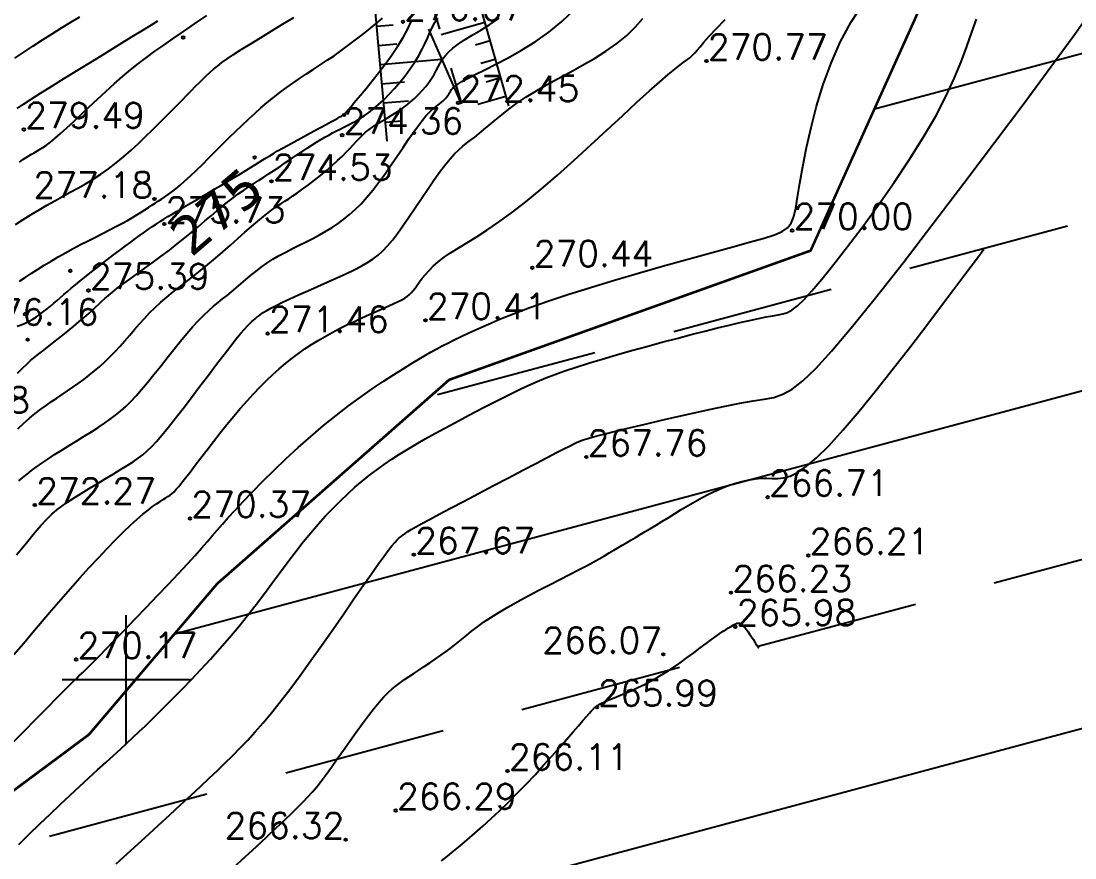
# Model space of a CAD drawing. Extents: x 524954 to 526204, y 9523489 to 9524010.
# Drawn here: x 525995.9 to 526036.96, y 9523693.05 to 9523725.65 of the extents above; entities that cross this region are included whole.
import ezdxf
from ezdxf.enums import TextEntityAlignment as Align

# ---------------------------------------------------------------- set-up
doc = ezdxf.new("R2010")
doc.units = 0
doc.header["$PDMODE"] = 33
doc.header["$PDSIZE"] = 0.1
doc.linetypes.add('ACAD_ISO12W100', pattern=[21, 12, -3, 0, -3, 0, -3])
doc.linetypes.add('CACHE2', pattern=[4.7625, 3.175, -1.5875])
for name, color, linetype in [('Bas_Talus', 40, 'CACHE2'), ('Bord Fleuve', 4, 'ACAD_ISO12W100'), ('Carroyage', 7, 'Continuous'), ('CN_01_00', 3, 'Continuous'), ('CN_02_00', 4, 'Continuous'), ('CN_05_00', 6, 'Continuous'), ('CN_10_00', 1, 'Continuous'), ('Cotation Courbes de niveau', 7, 'Continuous'), ('Haut_Talus', 30, 'Continuous'), ('Talus', 2, 'Continuous'), ('TopoAlt', 3, 'Continuous'), ('TOPOJIS', 7, 'Continuous')]:
    doc.layers.add(name, color=color, linetype=linetype)
doc.styles.add('Simplex 1.0', font='Simplex.shx', dxfattribs={"width": 0.99, "height": 1})
doc.styles.add('Verdana 1.0', font='verdana.ttf', dxfattribs={"width": 0.99, "height": 1})

# ---------------------------------------------------------------- blocks, each defined once
blk = doc.blocks.new('TCPOINT M')
at = {"color": 0}
blk.add_point((0, 0), dxfattribs=at)
at = {"layer": 'TopoAlt', "style": 'Simplex 1.0', "width": 0.99}
blk.add_attdef('ALT', (0.15, 0.15), '', height=1, dxfattribs=at)

msp = doc.modelspace()

# ---------------------------------------------------------------- hatches: boundary and pattern name
at = {"layer": 'Bord Fleuve', "ltscale": 0.5}
h = msp.add_hatch(dxfattribs=at)
h.set_pattern_fill('ANSI33', color=256, scale=2, angle=330, style=0)
h.paths.add_polyline_path([(526101.715, 9523771.778), (526101.498, 9523728.689), (526067.042, 9523702.1), (526048.223, 9523678.528), (526031.816, 9523676.184), (526027.837, 9523671.249), (526016.46, 9523661.911), (526012.684, 9523655.259), (526010.342, 9523652.337), (526009.349, 9523649.826), (526002.836, 9523644.901), (526001.359, 9523638.704), (525998.552, 9523634.868), (525992.641, 9523630.59), (525971.373, 9523621.771), (525946.333, 9523622.282), (525936.503, 9523619.892), (525930.695, 9523617.923), (525919.699, 9523615.395), (525895.841, 9523612.948), (525885.599, 9523613.628), (525875.196, 9523613.421), (525867.372, 9523614.558), (525859.164, 9523613.749), (525850.68, 9523611.584), (525842.877, 9523609.413), (525834.137, 9523605.724), (525821.783, 9523602.11), (525815.903, 9523600.185), (525796.184, 9523594.113), (525774.026, 9523585.199), (525767.099, 9523581.761), (525763.989, 9523580.32), (525760.33, 9523578.539), (525748.039, 9523572.413), (525744.059, 9523571.766), (525739.195, 9523569.005), (525726.381, 9523563.785), (525719.788, 9523561.814), (525707.248, 9523554.536), (525700.147, 9523552.212), (525692.212, 9523549.16), (525674.921, 9523545.702), (525662.522, 9523542.332), (525644.942, 9523541.016), (525635.899, 9523540.053), (525621.612, 9523536.522), (525609.298, 9523533.789), (525593.484, 9523529.477), (525590.482, 9523529.837), (525587.338, 9523528.188), (525575.413, 9523524.864), (525573.541, 9523524.376), (525537.559, 9523507.804), (525536.053, 9523507.312), (525509.961, 9523500.658), (525472.702, 9523501.018), (525453.195, 9523495.13), (525425.264, 9523493.316), (525409.725, 9523500.229), (525383.624, 9523517.145), (525374.857, 9523528.592), (525397.503, 9523550.219), (525408.728, 9523544.096), (525423.511, 9523536.311), (525445.736, 9523537.578), (525453.966, 9523539.782), (525464.454, 9523546.087), (525473.153, 9523547.827), (525482.046, 9523548.599), (525491.438, 9523548.246), (525499.251, 9523546.152), (525510.455, 9523545.914), (525524.182, 9523548.573), (525533.752, 9523550.446), (525539.312, 9523550.42), (525543.959, 9523554.529), (525548.966, 9523556.567), (525556.157, 9523559.482), (525565.701, 9523562.659), (525575.687, 9523565.927), (525586.045, 9523569.089), (525592.726, 9523570.833), (525599.232, 9523573.013), (525615.849, 9523577.326), (525625.16, 9523582.583), (525628.685, 9523586.517), (525632.523, 9523586.625), (525648.079, 9523583.088), (525655.429, 9523583.638), (525665.347, 9523586.334), (525670.505, 9523587.365), (525674.974, 9523592.31), (525681.363, 9523595.427), (525690.374, 9523596.897), (525696.726, 9523596.667), (525703.112, 9523600.372), (525712.502, 9523603.181), (525720.951, 9523606.622), (525729.973, 9523611.744), (525735.094, 9523612.577), (525741.896, 9523615.967), (525746.088, 9523618.007), (525749.05, 9523619.379), (525756.94, 9523623.296), (525766.831, 9523627.898), (525804.249, 9523638.101), (525817.576, 9523642.025), (525828.432, 9523644.919), (525839.805, 9523649.896), (525846.166, 9523651.166), (525855.839, 9523655.822), (525867.776, 9523655.711), (525877.503, 9523655.632), (525886.144, 9523654.198), (525894.786, 9523653.829), (525911.157, 9523655.506), (525918.652, 9523656.801), (525925.004, 9523658.249), (525933.183, 9523660.832), (525939.613, 9523663.374), (525944.509, 9523665.893), (525950.393, 9523669.022), (525957.623, 9523672.73), (525962.986, 9523676.276), (525970.165, 9523679.965), (525973.599, 9523682.924), (525976.261, 9523684.646), (525980.145, 9523686.246), (525987.591, 9523689.162), (525991.967, 9523692.966), (525998.543, 9523697.851), (526003.542, 9523703.73), (526012.581, 9523711.677), (526026.66, 9523716.709), (526030.85, 9523726.011), (526046.387, 9523740.613), (526052.355, 9523745.599), (526061.927, 9523759.011), (526073.275, 9523760.379), (526077.818, 9523761.95), (526083.981, 9523762.217)])
h.paths.add_polyline_path([(525512.661, 9523516.101), (525534.357, 9523523.257), (525535.319, 9523520.342), (525513.623, 9523513.186)], flags=24)
h.paths.add_polyline_path([(525743.331, 9523593.045), (525764.315, 9523602.078), (525765.529, 9523599.259), (525744.545, 9523590.226)], flags=24)
h.paths.add_polyline_path([(525983.194, 9523662.071), (526001.508, 9523675.73), (526003.343, 9523673.269), (525985.029, 9523659.611)], flags=24)

# ---------------------------------------------------------------- linework, layer by layer
at = {"layer": 'Bas_Talus', "flags": 128}
for points in [[(526013.057, 9523722.433), (526010.894, 9523727.365), (526009.559, 9523730.246), (526005.553, 9523736.529), (526001.943, 9523741.225), (525998.588, 9523747.321), (525997.829, 9523751.51), (525998.056, 9523753.468), (525998.36, 9523754.381)], [(525999.611, 9523753.917), (525999.188, 9523752.79), (525999.887, 9523749.891), (526001.907, 9523745.063), (526005.082, 9523739.396), (526007.861, 9523735.279), (526010.206, 9523730.265), (526011.614, 9523727.337), (526013.057, 9523722.433)]]:
    msp.add_lwpolyline(points, dxfattribs=at)
at = {"layer": 'Bord Fleuve', "ltscale": 0.35, "flags": 128}
msp.add_lwpolyline([(525394.875, 9523547.688, 0.1, 0.1, 0), (525407.137, 9523541.702, 0.1, 0.1, 0), (525423.511, 9523536.311, 0.1, 0.1, 0), (525445.736, 9523537.578, 0.1, 0.1, 0), (525453.966, 9523539.782, 0.1, 0.1, 0), (525464.454, 9523546.087, 0.1, 0.1, 0), (525473.153, 9523547.827, 0.1, 0.1, 0), (525482.046, 9523548.599, 0.1, 0.1, 0), (525491.438, 9523548.246, 0.1, 0.1, 0), (525499.251, 9523546.152, 0.1, 0.1, 0), (525510.455, 9523545.914, 0.1, 0.1, 0), (525524.182, 9523548.573, 0.1, 0.1, 0), (525533.752, 9523550.446, 0.1, 0.1, 0), (525539.312, 9523550.42, 0.1, 0.1, 0), (525543.959, 9523554.529, 0.1, 0.1, 0), (525548.966, 9523556.567, 0.1, 0.1, 0), (525556.157, 9523559.482, 0.1, 0.1, 0), (525565.701, 9523562.659, 0.1, 0.1, 0), (525575.687, 9523565.927, 0.1, 0.1, 0), (525586.045, 9523569.089, 0.1, 0.1, 0), (525592.726, 9523570.833, 0.1, 0.1, 0), (525599.232, 9523573.013, 0.1, 0.1, 0), (525615.849, 9523577.326, 0.1, 0.1, 0), (525625.16, 9523582.583, 0.1, 0.1, 0), (525628.685, 9523586.517, 0.1, 0.1, 0), (525632.523, 9523586.625, 0.1, 0.1, 0), (525648.079, 9523583.088, 0.1, 0.1, 0), (525655.429, 9523583.638, 0.1, 0.1, 0), (525665.347, 9523586.334, 0.1, 0.1, 0), (525670.505, 9523587.365, 0.1, 0.1, 0), (525674.974, 9523592.31, 0.1, 0.1, 0), (525674.974, 9523592.31, 0.1, 0.1, 0), (525681.363, 9523595.427, 0.1, 0.1, 0), (525681.363, 9523595.427, 0.1, 0.1, 0), (525690.374, 9523596.897, 0.1, 0.1, 0), (525696.726, 9523596.667, 0.1, 0.1, 0), (525703.112, 9523600.372, 0.1, 0.1, 0), (525712.502, 9523603.181, 0.1, 0.1, 0), (525712.502, 9523603.181, 0.1, 0.1, 0), (525720.951, 9523606.622, 0.1, 0.1, 0), (525729.973, 9523611.744, 0.1, 0.1, 0), (525735.094, 9523612.577, 0.1, 0.1, 0), (525741.896, 9523615.967, 0.1, 0.1, 0), (525746.088, 9523618.007, 0.1, 0.1, 0), (525749.05, 9523619.379, 0.1, 0.1, 0), (525756.94, 9523623.296, 0.1, 0.1, 0), (525766.831, 9523627.898, 0.1, 0.1, 0), (525804.249, 9523638.101, 0.1, 0.1, 0), (525817.576, 9523642.025, 0.1, 0.1, 0), (525828.432, 9523644.919, 0.1, 0.1, 0), (525839.805, 9523649.896, 0.1, 0.1, 0), (525846.166, 9523651.166, 0.1, 0.1, 0), (525855.839, 9523655.822, 0.1, 0.1, 0), (525867.776, 9523655.711, 0.1, 0.1, 0), (525877.503, 9523655.632, 0.1, 0.1, 0), (525886.144, 9523654.198, 0.1, 0.1, 0), (525894.786, 9523653.829, 0.1, 0.1, 0), (525911.157, 9523655.506, 0.1, 0.1, 0), (525918.652, 9523656.801, 0.1, 0.1, 0), (525925.004, 9523658.249, 0.1, 0.1, 0), (525933.183, 9523660.832, 0.1, 0.1, 0), (525939.613, 9523663.374, 0.1, 0.1, 0), (525944.509, 9523665.893, 0.1, 0.1, 0), (525950.393, 9523669.022, 0.1, 0.1, 0), (525957.623, 9523672.73, 0.1, 0.1, 0), (525962.986, 9523676.276, 0.1, 0.1, 0), (525970.165, 9523679.965, 0.1, 0.1, 0), (525970.165, 9523679.965, 0.1, 0.1, 0), (525973.599, 9523682.924, 0.1, 0.1, 0), (525976.261, 9523684.646, 0.1, 0.1, 0), (525980.145, 9523686.246, 0.1, 0.1, 0), (525987.591, 9523689.162, 0.1, 0.1, 0), (525991.967, 9523692.966, 0.1, 0.1, 0), (525998.543, 9523697.851, 0.1, 0.1, 0), (526003.542, 9523703.73, 0.1, 0.1, 0), (526012.581, 9523711.677, 0.1, 0.1, 0), (526026.66, 9523716.709, 0.1, 0.1, 0), (526030.85, 9523726.011, 0.1, 0.1, 0), (526046.387, 9523740.613, 0.1, 0.1, 0), (526052.355, 9523745.599, 0.1, 0.1, 0), (526061.927, 9523759.011, 0.1, 0.1, 0), (526073.275, 9523760.379, 0.1, 0.1, 0), (526077.818, 9523761.95, 0.1, 0.1, 0), (526083.981, 9523762.217, 0.1, 0.1, 0), (526101.715, 9523771.778, 0, 0, 0)], format="xyseb", dxfattribs=at)
at = {"layer": 'Carroyage'}
for p, q in [((526000, 9523697.5), (526000, 9523702.5)), ((525997.5, 9523700), (526002.5, 9523700))]:
    msp.add_line(p, q, dxfattribs=at)
at = {"layer": 'CN_01_00', "flags": 128}
for points, elevation in [([(525995.663, 9523724.209), (525996.006, 9523724.443), (525996.366, 9523724.681), (525996.736, 9523724.919), (525997.11, 9523725.155), (525997.481, 9523725.385), (525997.842, 9523725.605), (525998.187, 9523725.812)], 281), ([(525995.817, 9523707.744), (525995.976, 9523707.872), (525996.138, 9523708.002), (525996.308, 9523708.137), (525996.495, 9523708.278), (525996.706, 9523708.429), (525996.945, 9523708.59), (525997.209, 9523708.76), (525997.49, 9523708.937), (525997.781, 9523709.117), (525998.076, 9523709.298), (525998.367, 9523709.478), (525998.648, 9523709.653), (525998.911, 9523709.821), (525999.152, 9523709.981), (525999.375, 9523710.137), (525999.583, 9523710.294), (525999.783, 9523710.459), (525999.98, 9523710.636), (526000.178, 9523710.83), (526000.383, 9523711.048), (526000.601, 9523711.295), (526000.834, 9523711.574), (526001.081, 9523711.879), (526001.337, 9523712.2), (526001.597, 9523712.529), (526001.857, 9523712.857), (526002.114, 9523713.176), (526002.362, 9523713.475), (526002.597, 9523713.748), (526002.817, 9523713.986), (526003.023, 9523714.193), (526003.216, 9523714.376), (526003.401, 9523714.539), (526003.579, 9523714.688), (526003.753, 9523714.829), (526003.926, 9523714.967), (526004.1, 9523715.109), (526004.278, 9523715.258), (526004.46, 9523715.413), (526004.648, 9523715.573), (526004.844, 9523715.736), (526005.047, 9523715.899), (526005.259, 9523716.06), (526005.481, 9523716.218), (526005.714, 9523716.371), (526005.959, 9523716.516), (526006.213, 9523716.655), (526006.473, 9523716.79), (526006.738, 9523716.923), (526007.003, 9523717.055), (526007.266, 9523717.187), (526007.524, 9523717.322), (526007.775, 9523717.462), (526008.017, 9523717.607), (526008.251, 9523717.762), (526008.478, 9523717.929), (526008.702, 9523718.111), (526008.924, 9523718.313), (526009.147, 9523718.537), (526009.373, 9523718.787), (526009.604, 9523719.065), (526009.841, 9523719.374), (526010.081, 9523719.704), (526010.321, 9523720.047), (526010.557, 9523720.392), (526010.785, 9523720.728), (526011, 9523721.046), (526011.2, 9523721.337), (526011.381, 9523721.588), (526011.539, 9523721.795), (526011.677, 9523721.959), (526011.796, 9523722.088), (526011.9, 9523722.188), (526011.99, 9523722.265), (526012.07, 9523722.327), (526012.141, 9523722.378), (526012.207, 9523722.426), (526012.27, 9523722.476), (526012.328, 9523722.528), (526012.384, 9523722.582), (526012.435, 9523722.638), (526012.482, 9523722.694), (526012.525, 9523722.75), (526012.564, 9523722.805), (526012.597, 9523722.86), (526012.628, 9523722.913), (526012.663, 9523722.968), (526012.715, 9523723.03), (526012.795, 9523723.102), (526012.911, 9523723.188), (526013.076, 9523723.292), (526013.3, 9523723.419), (526013.593, 9523723.572), (526013.963, 9523723.755), (526014.397, 9523723.971), (526014.879, 9523724.223), (526015.394, 9523724.513), (526015.925, 9523724.843), (526016.457, 9523725.217), (526016.974, 9523725.637), (526017.461, 9523726.105)], 273), ([(525995.838, 9523720.156), (525995.976, 9523720.255), (525996.097, 9523720.335), (525996.206, 9523720.403), (525996.309, 9523720.463), (525996.41, 9523720.519), (525996.515, 9523720.578), (525996.626, 9523720.645), (525996.749, 9523720.724), (525996.888, 9523720.821), (525997.047, 9523720.941), (525997.231, 9523721.09), (525997.443, 9523721.272), (525997.686, 9523721.492), (525997.956, 9523721.743), (525998.249, 9523722.017), (525998.558, 9523722.308), (525998.878, 9523722.608), (525999.205, 9523722.91), (525999.532, 9523723.205), (525999.854, 9523723.487), (526000.168, 9523723.75), (526000.479, 9523723.998), (526000.793, 9523724.238), (526001.118, 9523724.477), (526001.46, 9523724.72), (526001.827, 9523724.975), (526002.226, 9523725.248), (526002.663, 9523725.546), (526003.142, 9523725.871)], 279), ([(525995.623, 9523700.969), (525995.997, 9523701.405), (525996.365, 9523701.838), (525996.729, 9523702.27), (525997.093, 9523702.698), (525997.458, 9523703.123), (525997.826, 9523703.545), (525998.195, 9523703.959), (525998.559, 9523704.36), (525998.914, 9523704.744), (525999.258, 9523705.107), (525999.584, 9523705.442), (525999.89, 9523705.747), (526000.171, 9523706.016), (526000.424, 9523706.246), (526000.65, 9523706.44), (526000.851, 9523706.601), (526001.028, 9523706.735), (526001.183, 9523706.844), (526001.319, 9523706.934), (526001.437, 9523707.008), (526001.539, 9523707.072), (526001.627, 9523707.128), (526001.706, 9523707.183), (526001.783, 9523707.244), (526001.861, 9523707.317), (526001.948, 9523707.409), (526002.049, 9523707.525), (526002.169, 9523707.672), (526002.313, 9523707.857), (526002.487, 9523708.083), (526002.687, 9523708.345), (526002.908, 9523708.637), (526003.147, 9523708.949), (526003.398, 9523709.276), (526003.659, 9523709.608), (526003.924, 9523709.939), (526004.189, 9523710.261), (526004.45, 9523710.568), (526004.707, 9523710.859), (526004.962, 9523711.135), (526005.214, 9523711.397), (526005.464, 9523711.644), (526005.713, 9523711.879), (526005.961, 9523712.101), (526006.209, 9523712.31), (526006.457, 9523712.509), (526006.707, 9523712.698), (526006.96, 9523712.877), (526007.217, 9523713.048), (526007.478, 9523713.212), (526007.745, 9523713.369), (526008.02, 9523713.521), (526008.302, 9523713.669), (526008.593, 9523713.814), (526008.888, 9523713.954), (526009.181, 9523714.089), (526009.466, 9523714.217), (526009.739, 9523714.338), (526009.994, 9523714.45), (526010.225, 9523714.552), (526010.427, 9523714.643), (526010.596, 9523714.723), (526010.735, 9523714.795), (526010.851, 9523714.862), (526010.947, 9523714.928), (526011.03, 9523714.996), (526011.105, 9523715.07), (526011.177, 9523715.154), (526011.251, 9523715.251), (526011.332, 9523715.364), (526011.423, 9523715.491), (526011.529, 9523715.631), (526011.652, 9523715.782), (526011.796, 9523715.941), (526011.963, 9523716.106), (526012.157, 9523716.276), (526012.381, 9523716.448), (526012.638, 9523716.622), (526012.931, 9523716.805), (526013.262, 9523717.007), (526013.633, 9523717.236), (526014.046, 9523717.502), (526014.504, 9523717.813), (526015.008, 9523718.179), (526015.562, 9523718.608), (526016.163, 9523719.106), (526016.799, 9523719.655), (526017.451, 9523720.238), (526018.104, 9523720.832), (526018.74, 9523721.419), (526019.343, 9523721.977), (526019.894, 9523722.488), (526020.378, 9523722.929), (526020.782, 9523723.288), (526021.11, 9523723.57), (526021.373, 9523723.785), (526021.579, 9523723.947), (526021.738, 9523724.066), (526021.858, 9523724.154), (526021.951, 9523724.222), (526022.025, 9523724.282), (526022.089, 9523724.344), (526022.156, 9523724.42), (526022.24, 9523724.519), (526022.351, 9523724.652), (526022.503, 9523724.828), (526022.71, 9523725.058), (526022.982, 9523725.351), (526023.333, 9523725.718)], 271), ([(525995.818, 9523693.578), (525996.225, 9523693.977), (525996.63, 9523694.372), (525997.031, 9523694.756), (525997.425, 9523695.13), (525997.81, 9523695.49), (525998.182, 9523695.835), (525998.54, 9523696.164), (525998.88, 9523696.475), (525999.2, 9523696.767), (525999.498, 9523697.039), (525999.771, 9523697.289), (526000.027, 9523697.523), (526000.27, 9523697.749), (526000.508, 9523697.973), (526000.748, 9523698.201), (526000.997, 9523698.441), (526001.26, 9523698.699), (526001.545, 9523698.982), (526001.856, 9523699.295), (526002.19, 9523699.636), (526002.543, 9523700.001), (526002.907, 9523700.387), (526003.279, 9523700.789), (526003.652, 9523701.205), (526004.022, 9523701.63), (526004.382, 9523702.06), (526004.73, 9523702.493), (526005.064, 9523702.925), (526005.388, 9523703.354), (526005.702, 9523703.777), (526006.008, 9523704.191), (526006.308, 9523704.595), (526006.604, 9523704.985), (526006.897, 9523705.36), (526007.188, 9523705.716), (526007.479, 9523706.054), (526007.768, 9523706.374), (526008.055, 9523706.678), (526008.342, 9523706.965), (526008.627, 9523707.236), (526008.911, 9523707.492), (526009.194, 9523707.732), (526009.476, 9523707.959), (526009.759, 9523708.175), (526010.047, 9523708.381), (526010.342, 9523708.581), (526010.647, 9523708.777), (526010.964, 9523708.973), (526011.297, 9523709.17), (526011.649, 9523709.372), (526012.02, 9523709.58), (526012.406, 9523709.792), (526012.802, 9523710.006), (526013.201, 9523710.219), (526013.599, 9523710.428), (526013.989, 9523710.63), (526014.365, 9523710.823), (526014.722, 9523711.004), (526015.056, 9523711.171), (526015.375, 9523711.327), (526015.689, 9523711.473), (526016.008, 9523711.613), (526016.341, 9523711.75), (526016.698, 9523711.888), (526017.089, 9523712.027), (526017.525, 9523712.173), (526018.011, 9523712.326), (526018.54, 9523712.486), (526019.101, 9523712.649), (526019.683, 9523712.813), (526020.276, 9523712.977), (526020.868, 9523713.137), (526021.449, 9523713.291), (526022.008, 9523713.436), (526022.535, 9523713.571), (526023.027, 9523713.695), (526023.484, 9523713.807), (526023.903, 9523713.907), (526024.284, 9523713.993), (526024.624, 9523714.067), (526024.923, 9523714.126), (526025.179, 9523714.171), (526025.394, 9523714.204), (526025.582, 9523714.24), (526025.759, 9523714.3), (526025.944, 9523714.401), (526026.153, 9523714.562), (526026.403, 9523714.802), (526026.711, 9523715.141), (526027.094, 9523715.596), (526027.563, 9523716.179), (526028.102, 9523716.873), (526028.688, 9523717.652), (526029.299, 9523718.491), (526029.911, 9523719.365), (526030.503, 9523720.249), (526031.05, 9523721.117), (526031.532, 9523721.944), (526031.931, 9523722.71), (526032.257, 9523723.415), (526032.523, 9523724.065), (526032.746, 9523724.663), (526032.94, 9523725.216), (526033.121, 9523725.728)], 269), ([(525995.848, 9523715.516), (525996.064, 9523715.663), (525996.297, 9523715.816), (525996.544, 9523715.975), (525996.803, 9523716.138), (525997.073, 9523716.302), (525997.352, 9523716.467), (525997.638, 9523716.629), (525997.93, 9523716.788), (525998.223, 9523716.943), (525998.515, 9523717.093), (525998.802, 9523717.239), (525999.081, 9523717.38), (525999.348, 9523717.515), (525999.6, 9523717.645), (525999.833, 9523717.768), (526000.046, 9523717.886), (526000.239, 9523717.997), (526000.415, 9523718.103), (526000.576, 9523718.204), (526000.725, 9523718.299), (526000.864, 9523718.39), (526000.995, 9523718.476), (526001.122, 9523718.558), (526001.246, 9523718.637), (526001.37, 9523718.716), (526001.498, 9523718.8), (526001.631, 9523718.892), (526001.775, 9523718.996), (526001.93, 9523719.117), (526002.101, 9523719.259), (526002.289, 9523719.425), (526002.498, 9523719.618), (526002.724, 9523719.835), (526002.965, 9523720.07), (526003.216, 9523720.32), (526003.474, 9523720.578), (526003.737, 9523720.839), (526003.999, 9523721.1), (526004.258, 9523721.354), (526004.512, 9523721.598), (526004.76, 9523721.831), (526005.005, 9523722.055), (526005.248, 9523722.27), (526005.491, 9523722.477), (526005.734, 9523722.676), (526005.981, 9523722.869), (526006.232, 9523723.056), (526006.489, 9523723.238), (526006.751, 9523723.417), (526007.016, 9523723.593), (526007.285, 9523723.768), (526007.554, 9523723.945), (526007.824, 9523724.123), (526008.094, 9523724.304), (526008.361, 9523724.491), (526008.625, 9523724.683), (526008.884, 9523724.878), (526009.133, 9523725.072), (526009.372, 9523725.261), (526009.596, 9523725.441), (526009.802, 9523725.61), (526009.989, 9523725.762)], 277), ([(526004.178, 9523692.671), (526004.635, 9523693.094), (526005.069, 9523693.497), (526005.473, 9523693.874), (526005.842, 9523694.218), (526006.167, 9523694.525), (526006.446, 9523694.789), (526006.684, 9523695.02), (526006.892, 9523695.229), (526007.077, 9523695.424), (526007.25, 9523695.619), (526007.419, 9523695.822), (526007.594, 9523696.045), (526007.783, 9523696.298), (526007.993, 9523696.589), (526008.222, 9523696.91), (526008.463, 9523697.251), (526008.711, 9523697.602), (526008.96, 9523697.951), (526009.204, 9523698.287), (526009.438, 9523698.601), (526009.656, 9523698.882), (526009.854, 9523699.121), (526010.035, 9523699.323), (526010.204, 9523699.494), (526010.364, 9523699.641), (526010.522, 9523699.769), (526010.68, 9523699.887), (526010.844, 9523700), (526011.017, 9523700.115), (526011.205, 9523700.238), (526011.403, 9523700.368), (526011.611, 9523700.504), (526011.823, 9523700.646), (526012.038, 9523700.792), (526012.253, 9523700.942), (526012.463, 9523701.095), (526012.667, 9523701.249), (526012.862, 9523701.403), (526013.055, 9523701.56), (526013.25, 9523701.72), (526013.456, 9523701.884), (526013.678, 9523702.055), (526013.923, 9523702.232), (526014.199, 9523702.419), (526014.511, 9523702.616), (526014.864, 9523702.823), (526015.249, 9523703.039), (526015.656, 9523703.258), (526016.072, 9523703.477), (526016.488, 9523703.692), (526016.892, 9523703.898), (526017.273, 9523704.093), (526017.62, 9523704.273), (526017.925, 9523704.433), (526018.191, 9523704.577), (526018.424, 9523704.706), (526018.631, 9523704.824), (526018.818, 9523704.932), (526018.991, 9523705.034), (526019.155, 9523705.132), (526019.318, 9523705.229), (526019.484, 9523705.328), (526019.656, 9523705.429), (526019.835, 9523705.534), (526020.021, 9523705.644), (526020.216, 9523705.76), (526020.421, 9523705.882), (526020.638, 9523706.013), (526020.866, 9523706.153), (526021.108, 9523706.303), (526021.361, 9523706.46), (526021.622, 9523706.62), (526021.891, 9523706.781), (526022.164, 9523706.939), (526022.439, 9523707.092), (526022.714, 9523707.235), (526022.988, 9523707.365), (526023.257, 9523707.481), (526023.521, 9523707.58), (526023.78, 9523707.664), (526024.032, 9523707.732), (526024.276, 9523707.784), (526024.513, 9523707.82), (526024.74, 9523707.84), (526024.958, 9523707.844), (526025.168, 9523707.836), (526025.38, 9523707.833), (526025.605, 9523707.856), (526025.858, 9523707.926), (526026.148, 9523708.066), (526026.489, 9523708.296), (526026.893, 9523708.636), (526027.373, 9523709.11), (526027.933, 9523709.727), (526028.557, 9523710.46), (526029.219, 9523711.273), (526029.894, 9523712.127), (526030.559, 9523712.985), (526031.189, 9523713.81), (526031.758, 9523714.565), (526032.244, 9523715.212), (526032.627, 9523715.723), (526032.915, 9523716.107), (526033.121, 9523716.382), (526033.259, 9523716.567), (526033.343, 9523716.678), (526033.386, 9523716.736), (526033.402, 9523716.757), (526033.405, 9523716.76)], 267)]:
    msp.add_lwpolyline(points, dxfattribs=dict(at, elevation=elevation))
at = {"layer": 'CN_02_00', "flags": 128}
for points, elevation in [([(525995.681, 9523717.731), (525995.985, 9523717.926), (525996.294, 9523718.118), (525996.604, 9523718.304), (525996.913, 9523718.483), (525997.218, 9523718.654), (525997.521, 9523718.819), (525997.821, 9523718.982), (525998.12, 9523719.147), (525998.417, 9523719.317), (525998.713, 9523719.496), (525999.009, 9523719.688), (525999.305, 9523719.897), (525999.602, 9523720.124), (525999.897, 9523720.368), (526000.19, 9523720.622), (526000.477, 9523720.884), (526000.757, 9523721.149), (526001.027, 9523721.412), (526001.286, 9523721.67), (526001.531, 9523721.917), (526001.762, 9523722.15), (526001.977, 9523722.369), (526002.178, 9523722.575), (526002.366, 9523722.767), (526002.541, 9523722.945), (526002.704, 9523723.11), (526002.856, 9523723.263), (526002.997, 9523723.403), (526003.129, 9523723.532), (526003.26, 9523723.654), (526003.398, 9523723.775), (526003.551, 9523723.899), (526003.727, 9523724.032), (526003.936, 9523724.18), (526004.185, 9523724.347), (526004.482, 9523724.539), (526004.833, 9523724.759), (526005.228, 9523725.002), (526005.652, 9523725.261), (526006.092, 9523725.528), (526006.534, 9523725.797)], 278), ([(525999.602, 9523692.814), (526000.183, 9523693.343), (526000.733, 9523693.844), (526001.24, 9523694.307), (526001.704, 9523694.733), (526002.131, 9523695.126), (526002.524, 9523695.49), (526002.889, 9523695.831), (526003.229, 9523696.152), (526003.55, 9523696.458), (526003.856, 9523696.753), (526004.152, 9523697.043), (526004.442, 9523697.335), (526004.733, 9523697.637), (526005.029, 9523697.959), (526005.335, 9523698.309), (526005.658, 9523698.695), (526006.002, 9523699.125), (526006.373, 9523699.609), (526006.773, 9523700.151), (526007.194, 9523700.735), (526007.625, 9523701.344), (526008.055, 9523701.96), (526008.473, 9523702.564), (526008.869, 9523703.137), (526009.232, 9523703.661), (526009.55, 9523704.117), (526009.816, 9523704.492), (526010.033, 9523704.792), (526010.209, 9523705.026), (526010.35, 9523705.204), (526010.464, 9523705.338), (526010.556, 9523705.438), (526010.635, 9523705.513), (526010.706, 9523705.575), (526010.778, 9523705.632), (526010.86, 9523705.692), (526010.964, 9523705.76), (526011.1, 9523705.842), (526011.279, 9523705.945), (526011.512, 9523706.074), (526011.81, 9523706.236), (526012.184, 9523706.436), (526012.638, 9523706.677), (526013.158, 9523706.952), (526013.72, 9523707.248), (526014.303, 9523707.554), (526014.885, 9523707.858), (526015.443, 9523708.15), (526015.956, 9523708.418), (526016.401, 9523708.65), (526016.763, 9523708.838), (526017.048, 9523708.985), (526017.269, 9523709.097), (526017.438, 9523709.181), (526017.568, 9523709.241), (526017.67, 9523709.285), (526017.758, 9523709.319), (526017.844, 9523709.348), (526017.94, 9523709.378), (526018.056, 9523709.412), (526018.202, 9523709.452), (526018.386, 9523709.501), (526018.619, 9523709.561), (526018.909, 9523709.633), (526019.267, 9523709.721), (526019.703, 9523709.827), (526020.219, 9523709.951), (526020.8, 9523710.089), (526021.423, 9523710.234), (526022.067, 9523710.38), (526022.711, 9523710.522), (526023.331, 9523710.652), (526023.907, 9523710.764), (526024.416, 9523710.853), (526024.846, 9523710.919), (526025.221, 9523710.992), (526025.576, 9523711.111), (526025.946, 9523711.313), (526026.363, 9523711.636), (526026.863, 9523712.116), (526027.479, 9523712.793), (526028.246, 9523713.703), (526029.184, 9523714.868), (526030.259, 9523716.237), (526031.423, 9523717.747), (526032.629, 9523719.331), (526033.828, 9523720.923), (526034.974, 9523722.458), (526036.018, 9523723.87), (526036.912, 9523725.093), (526037.621, 9523726.078)], 268), ([(525995.725, 9523704.858), (525996.112, 9523705.331), (525996.428, 9523705.71), (525996.688, 9523706.012), (525996.91, 9523706.252), (525997.107, 9523706.446), (525997.296, 9523706.609), (525997.493, 9523706.759), (525997.712, 9523706.91), (525997.967, 9523707.074), (525998.25, 9523707.252), (525998.553, 9523707.438), (525998.867, 9523707.628), (525999.182, 9523707.818), (525999.488, 9523708.002), (525999.776, 9523708.177), (526000.037, 9523708.338), (526000.264, 9523708.482), (526000.464, 9523708.618), (526000.646, 9523708.755), (526000.821, 9523708.904), (526000.997, 9523709.074), (526001.184, 9523709.276), (526001.393, 9523709.519), (526001.632, 9523709.813), (526001.908, 9523710.164), (526002.213, 9523710.561), (526002.538, 9523710.987), (526002.871, 9523711.426), (526003.201, 9523711.863), (526003.518, 9523712.282), (526003.811, 9523712.667), (526004.07, 9523713.001), (526004.286, 9523713.273), (526004.462, 9523713.487), (526004.605, 9523713.652), (526004.72, 9523713.777), (526004.812, 9523713.871), (526004.889, 9523713.942), (526004.955, 9523713.998), (526005.017, 9523714.049), (526005.08, 9523714.101), (526005.151, 9523714.158), (526005.236, 9523714.222), (526005.34, 9523714.294), (526005.471, 9523714.376), (526005.634, 9523714.469), (526005.836, 9523714.575), (526006.083, 9523714.697), (526006.377, 9523714.834), (526006.711, 9523714.984), (526007.072, 9523715.143), (526007.449, 9523715.309), (526007.83, 9523715.476), (526008.202, 9523715.643), (526008.554, 9523715.805), (526008.875, 9523715.959), (526009.155, 9523716.103), (526009.4, 9523716.242), (526009.617, 9523716.384), (526009.814, 9523716.536), (526009.999, 9523716.704), (526010.181, 9523716.895), (526010.366, 9523717.118), (526010.565, 9523717.379), (526010.781, 9523717.681), (526011.012, 9523718.017), (526011.252, 9523718.374), (526011.498, 9523718.74), (526011.743, 9523719.103), (526011.982, 9523719.451), (526012.209, 9523719.772), (526012.421, 9523720.053), (526012.613, 9523720.288), (526012.788, 9523720.48), (526012.951, 9523720.639), (526013.107, 9523720.776), (526013.259, 9523720.897), (526013.414, 9523721.014), (526013.575, 9523721.135), (526013.748, 9523721.27), (526013.936, 9523721.425), (526014.143, 9523721.599), (526014.371, 9523721.792), (526014.625, 9523721.999), (526014.907, 9523722.218), (526015.221, 9523722.448), (526015.568, 9523722.684), (526015.952, 9523722.925), (526016.375, 9523723.168), (526016.826, 9523723.415), (526017.294, 9523723.668), (526017.769, 9523723.929), (526018.237, 9523724.199), (526018.689, 9523724.48), (526019.112, 9523724.774), (526019.495, 9523725.084), (526019.83, 9523725.41), (526020.125, 9523725.751)], 272), ([(525995.749, 9523713.767), (525995.908, 9523713.824), (525996.062, 9523713.888), (525996.213, 9523713.96), (525996.36, 9523714.042), (525996.503, 9523714.132), (525996.644, 9523714.229), (525996.781, 9523714.331), (525996.916, 9523714.438), (525997.049, 9523714.547), (525997.18, 9523714.657), (525997.309, 9523714.767), (525997.439, 9523714.88), (525997.572, 9523714.995), (525997.712, 9523715.114), (525997.859, 9523715.24), (525998.018, 9523715.373), (525998.191, 9523715.515), (525998.38, 9523715.668), (525998.586, 9523715.831), (525998.807, 9523716.003), (525999.037, 9523716.181), (525999.272, 9523716.361), (525999.508, 9523716.54), (525999.74, 9523716.714), (525999.963, 9523716.88), (526000.173, 9523717.036), (526000.367, 9523717.179), (526000.546, 9523717.309), (526000.713, 9523717.429), (526000.871, 9523717.54), (526001.023, 9523717.644), (526001.171, 9523717.744), (526001.319, 9523717.841), (526001.47, 9523717.936), (526001.625, 9523718.033), (526001.787, 9523718.131), (526001.957, 9523718.232), (526002.136, 9523718.338), (526002.324, 9523718.448), (526002.525, 9523718.565), (526002.738, 9523718.689), (526002.964, 9523718.822), (526003.205, 9523718.963), (526003.455, 9523719.111), (526003.71, 9523719.262), (526003.964, 9523719.413), (526004.211, 9523719.561), (526004.447, 9523719.703), (526004.665, 9523719.836), (526004.862, 9523719.956), (526005.032, 9523720.062), (526005.183, 9523720.156), (526005.321, 9523720.243), (526005.454, 9523720.326), (526005.589, 9523720.408), (526005.735, 9523720.496), (526005.898, 9523720.591), (526006.086, 9523720.698), (526006.304, 9523720.82), (526006.546, 9523720.953), (526006.802, 9523721.092), (526007.063, 9523721.234), (526007.32, 9523721.373), (526007.564, 9523721.504), (526007.785, 9523721.623), (526007.974, 9523721.725), (526008.125, 9523721.807), (526008.24, 9523721.87), (526008.324, 9523721.917), (526008.382, 9523721.95), (526008.419, 9523721.971), (526008.441, 9523721.985), (526008.453, 9523721.993), (526008.458, 9523721.997), (526008.463, 9523722), (526008.467, 9523722.004), (526008.471, 9523722.006), (526008.474, 9523722.009), (526008.477, 9523722.011), (526008.481, 9523722.013), (526008.484, 9523722.016), (526008.488, 9523722.018), (526008.492, 9523722.022), (526008.502, 9523722.032), (526008.522, 9523722.054), (526008.557, 9523722.094), (526008.612, 9523722.158), (526008.692, 9523722.252), (526008.803, 9523722.382), (526008.949, 9523722.553), (526009.132, 9523722.77), (526009.347, 9523723.027), (526009.583, 9523723.318), (526009.833, 9523723.634), (526010.087, 9523723.968), (526010.336, 9523724.314), (526010.571, 9523724.663), (526010.783, 9523725.009), (526010.965, 9523725.345), (526011.117, 9523725.666)], 276), ([(525995.775, 9523709.767), (525996.012, 9523709.982), (525996.236, 9523710.18), (525996.455, 9523710.36), (525996.67, 9523710.526), (525996.882, 9523710.68), (525997.092, 9523710.826), (525997.301, 9523710.966), (525997.508, 9523711.104), (525997.716, 9523711.242), (525997.925, 9523711.385), (525998.134, 9523711.534), (525998.344, 9523711.69), (525998.554, 9523711.853), (525998.763, 9523712.024), (525998.97, 9523712.201), (525999.174, 9523712.386), (525999.374, 9523712.578), (525999.57, 9523712.778), (525999.761, 9523712.984), (525999.949, 9523713.197), (526000.135, 9523713.413), (526000.323, 9523713.632), (526000.513, 9523713.851), (526000.709, 9523714.069), (526000.912, 9523714.284), (526001.125, 9523714.495), (526001.349, 9523714.699), (526001.583, 9523714.9), (526001.828, 9523715.1), (526002.083, 9523715.3), (526002.346, 9523715.505), (526002.618, 9523715.716), (526002.897, 9523715.937), (526003.183, 9523716.169), (526003.475, 9523716.414), (526003.769, 9523716.668), (526004.061, 9523716.924), (526004.347, 9523717.177), (526004.622, 9523717.422), (526004.884, 9523717.652), (526005.126, 9523717.861), (526005.346, 9523718.045), (526005.541, 9523718.198), (526005.715, 9523718.327), (526005.874, 9523718.438), (526006.026, 9523718.538), (526006.176, 9523718.633), (526006.33, 9523718.731), (526006.494, 9523718.839), (526006.676, 9523718.964), (526006.878, 9523719.11), (526007.098, 9523719.275), (526007.328, 9523719.454), (526007.562, 9523719.642), (526007.795, 9523719.835), (526008.02, 9523720.027), (526008.23, 9523720.214), (526008.419, 9523720.391), (526008.584, 9523720.555), (526008.727, 9523720.705), (526008.855, 9523720.845), (526008.972, 9523720.974), (526009.086, 9523721.096), (526009.201, 9523721.211), (526009.322, 9523721.322), (526009.457, 9523721.43), (526009.608, 9523721.536), (526009.773, 9523721.643), (526009.951, 9523721.75), (526010.136, 9523721.861), (526010.326, 9523721.975), (526010.518, 9523722.094), (526010.707, 9523722.219), (526010.891, 9523722.351), (526011.066, 9523722.492), (526011.232, 9523722.639), (526011.388, 9523722.792), (526011.533, 9523722.948), (526011.666, 9523723.106), (526011.787, 9523723.264), (526011.895, 9523723.42), (526011.99, 9523723.573), (526012.071, 9523723.721), (526012.147, 9523723.866), (526012.224, 9523724.009), (526012.312, 9523724.152), (526012.418, 9523724.296), (526012.55, 9523724.444), (526012.717, 9523724.595), (526012.926, 9523724.753), (526013.183, 9523724.92), (526013.482, 9523725.1), (526013.813, 9523725.298), (526014.165, 9523725.52), (526014.531, 9523725.772)], 274), ([(526012.287, 9523692.932), (526012.513, 9523693.112), (526012.749, 9523693.306), (526013.006, 9523693.521), (526013.284, 9523693.757), (526013.58, 9523694.012), (526013.892, 9523694.288), (526014.216, 9523694.582), (526014.549, 9523694.893), (526014.89, 9523695.222), (526015.235, 9523695.566), (526015.582, 9523695.925), (526015.925, 9523696.291), (526016.26, 9523696.657), (526016.58, 9523697.014), (526016.881, 9523697.355), (526017.157, 9523697.672), (526017.404, 9523697.956), (526017.616, 9523698.201), (526017.789, 9523698.4), (526017.926, 9523698.556), (526018.032, 9523698.676), (526018.112, 9523698.764), (526018.17, 9523698.827), (526018.21, 9523698.87), (526018.239, 9523698.898), (526018.259, 9523698.917), (526018.276, 9523698.932), (526018.29, 9523698.944), (526018.303, 9523698.954), (526018.315, 9523698.963), (526018.329, 9523698.972), (526018.343, 9523698.981), (526018.361, 9523698.992), (526018.381, 9523699.004), (526018.407, 9523699.02), (526018.44, 9523699.039), (526018.482, 9523699.062), (526018.537, 9523699.09), (526018.607, 9523699.123), (526018.696, 9523699.163), (526018.804, 9523699.21), (526018.936, 9523699.264), (526019.094, 9523699.327), (526019.274, 9523699.398), (526019.476, 9523699.481), (526019.698, 9523699.576), (526019.935, 9523699.684), (526020.187, 9523699.807), (526020.452, 9523699.946), (526020.725, 9523700.101), (526021.006, 9523700.275), (526021.29, 9523700.461), (526021.572, 9523700.655), (526021.848, 9523700.852), (526022.113, 9523701.045), (526022.362, 9523701.23), (526022.592, 9523701.401), (526022.798, 9523701.554), (526022.976, 9523701.683), (526023.128, 9523701.79), (526023.257, 9523701.878), (526023.365, 9523701.95), (526023.457, 9523702.008), (526023.534, 9523702.054), (526023.6, 9523702.092), (526023.658, 9523702.124), (526023.71, 9523702.152), (526023.758, 9523702.175), (526023.803, 9523702.191), (526023.847, 9523702.197), (526023.892, 9523702.193), (526023.938, 9523702.176), (526023.988, 9523702.143), (526024.042, 9523702.094), (526024.101, 9523702.027), (526024.165, 9523701.946), (526024.231, 9523701.855), (526024.296, 9523701.759), (526024.36, 9523701.661), (526024.42, 9523701.567), (526024.473, 9523701.48), (526024.519, 9523701.406), (526024.554, 9523701.347), (526024.581, 9523701.303), (526024.601, 9523701.272), (526024.613, 9523701.251), (526024.621, 9523701.238), (526024.625, 9523701.231), (526024.627, 9523701.229), (526024.627, 9523701.228)], 266)]:
    msp.add_lwpolyline(points, dxfattribs=dict(at, elevation=elevation))
at = {"layer": 'CN_05_00', "elevation": 275, "flags": 128}
msp.add_lwpolyline([(525995.767, 9523711.931), (525995.965, 9523712.13), (525996.131, 9523712.291), (525996.275, 9523712.423), (525996.404, 9523712.534), (525996.526, 9523712.634), (525996.65, 9523712.73), (525996.785, 9523712.832), (525996.938, 9523712.949), (525997.116, 9523713.087), (525997.314, 9523713.243), (525997.525, 9523713.412), (525997.743, 9523713.588), (525997.96, 9523713.767), (525998.17, 9523713.942), (525998.365, 9523714.108), (525998.539, 9523714.26), (525998.687, 9523714.395), (525998.816, 9523714.515), (525998.934, 9523714.627), (525999.049, 9523714.735), (525999.169, 9523714.845), (525999.305, 9523714.963), (525999.463, 9523715.093), (525999.653, 9523715.242), (525999.88, 9523715.412), (526000.14, 9523715.603), (526000.425, 9523715.809), (526000.73, 9523716.029), (526001.045, 9523716.259), (526001.366, 9523716.494), (526001.683, 9523716.732), (526001.99, 9523716.969), (526002.281, 9523717.202), (526002.557, 9523717.43), (526002.819, 9523717.651), (526003.067, 9523717.864), (526003.304, 9523718.067), (526003.531, 9523718.261), (526003.749, 9523718.444), (526003.96, 9523718.614), (526004.165, 9523718.772), (526004.366, 9523718.918), (526004.564, 9523719.056), (526004.761, 9523719.188), (526004.957, 9523719.317), (526005.156, 9523719.445), (526005.357, 9523719.574), (526005.563, 9523719.708), (526005.775, 9523719.847), (526005.991, 9523719.991), (526006.208, 9523720.137), (526006.424, 9523720.282), (526006.637, 9523720.426), (526006.845, 9523720.564), (526007.045, 9523720.696), (526007.234, 9523720.819), (526007.412, 9523720.931), (526007.58, 9523721.033), (526007.739, 9523721.126), (526007.891, 9523721.213), (526008.039, 9523721.294), (526008.185, 9523721.371), (526008.33, 9523721.446), (526008.476, 9523721.52), (526008.626, 9523721.595), (526008.779, 9523721.673), (526008.938, 9523721.759), (526009.102, 9523721.854), (526009.273, 9523721.963), (526009.451, 9523722.087), (526009.637, 9523722.231), (526009.832, 9523722.398), (526010.036, 9523722.589), (526010.245, 9523722.801), (526010.455, 9523723.031), (526010.663, 9523723.273), (526010.864, 9523723.524), (526011.053, 9523723.779), (526011.228, 9523724.035), (526011.382, 9523724.286), (526011.515, 9523724.53), (526011.63, 9523724.764), (526011.733, 9523724.989), (526011.829, 9523725.202), (526011.924, 9523725.405), (526012.024, 9523725.595), (526012.133, 9523725.772)], dxfattribs=at)
at = {"layer": 'CN_10_00', "flags": 128}
for points, elevation in [([(525995.458, 9523697.411), (525996.003, 9523697.966), (525996.505, 9523698.476), (525996.941, 9523698.92), (525997.298, 9523699.282), (525997.579, 9523699.565), (525997.796, 9523699.782), (525997.958, 9523699.942), (525998.075, 9523700.057), (525998.158, 9523700.137), (525998.217, 9523700.192), (525998.262, 9523700.233), (525998.303, 9523700.271), (525998.349, 9523700.314), (525998.41, 9523700.373), (525998.493, 9523700.456), (525998.608, 9523700.572), (525998.764, 9523700.73), (525998.969, 9523700.94), (525999.233, 9523701.21), (525999.561, 9523701.547), (525999.939, 9523701.937), (526000.353, 9523702.364), (526000.786, 9523702.814), (526001.222, 9523703.27), (526001.646, 9523703.715), (526002.041, 9523704.134), (526002.392, 9523704.511), (526002.686, 9523704.836), (526002.935, 9523705.115), (526003.151, 9523705.363), (526003.349, 9523705.593), (526003.543, 9523705.819), (526003.747, 9523706.053), (526003.976, 9523706.31), (526004.244, 9523706.602), (526004.561, 9523706.939), (526004.924, 9523707.316), (526005.326, 9523707.723), (526005.76, 9523708.151), (526006.22, 9523708.591), (526006.698, 9523709.034), (526007.187, 9523709.47), (526007.682, 9523709.89), (526008.174, 9523710.287), (526008.659, 9523710.658), (526009.131, 9523711.002), (526009.585, 9523711.32), (526010.015, 9523711.61), (526010.417, 9523711.871), (526010.785, 9523712.104), (526011.114, 9523712.307), (526011.401, 9523712.482), (526011.654, 9523712.632), (526011.883, 9523712.764), (526012.099, 9523712.883), (526012.313, 9523712.997), (526012.534, 9523713.109), (526012.774, 9523713.228), (526013.042, 9523713.358), (526013.349, 9523713.504), (526013.702, 9523713.668), (526014.109, 9523713.849), (526014.577, 9523714.046), (526015.114, 9523714.26), (526015.726, 9523714.49), (526016.42, 9523714.736), (526017.205, 9523714.998), (526018.081, 9523715.275), (526019.023, 9523715.559), (526020, 9523715.845), (526020.98, 9523716.126), (526021.933, 9523716.393), (526022.827, 9523716.64), (526023.631, 9523716.86), (526024.313, 9523717.046), (526024.851, 9523717.195), (526025.258, 9523717.322), (526025.556, 9523717.45), (526025.765, 9523717.597), (526025.908, 9523717.784), (526026.006, 9523718.033), (526026.08, 9523718.363), (526026.152, 9523718.795), (526026.242, 9523719.343), (526026.355, 9523719.992), (526026.498, 9523720.721), (526026.675, 9523721.509), (526026.89, 9523722.334), (526027.149, 9523723.176), (526027.456, 9523724.014), (526027.817, 9523724.826), (526028.233, 9523725.594), (526028.699, 9523726.316)], 270), ([(525995.755, 9523722.241), (525996.002, 9523722.411), (525996.3, 9523722.607), (525996.662, 9523722.84), (525997.099, 9523723.115), (525997.595, 9523723.424), (525998.129, 9523723.755), (525998.68, 9523724.095), (525999.228, 9523724.432), (525999.753, 9523724.753), (526000.232, 9523725.046), (526000.646, 9523725.298), (526000.979, 9523725.501), (526001.237, 9523725.657)], 280)]:
    msp.add_lwpolyline(points, dxfattribs=dict(at, elevation=elevation))
at = {"layer": 'Haut_Talus', "flags": 128}
for points in [[(526001.255, 9523755.54), (526001.521, 9523751.559), (526001.809, 9523749.199), (526004.27, 9523744.977), (526007.001, 9523739.033), (526010.9, 9523731.986), (526013.178, 9523728.36), (526014.894, 9523722.354)], [(526010.162, 9523720.969), (526009.672, 9523726.427), (526006.98, 9523731.071), (526002.797, 9523736.886), (525998.376, 9523743.478), (525996.52, 9523747.995), (525996.035, 9523752.445), (525997.009, 9523754.375)]]:
    msp.add_lwpolyline(points, dxfattribs=at)
at = {"layer": 'Talus'}
for p, q in [((526009.76, 9523725.451), (526010.393, 9523725.507)), ((526013.966, 9523725.601), (526012.268, 9523725.116)), ((526009.827, 9523724.704), (526010.543, 9523724.768)), ((526014.172, 9523724.88), (526013.608, 9523724.719)), ((526009.894, 9523723.957), (526012.294, 9523724.172)), ((526014.378, 9523724.159), (526013.816, 9523723.998)), ((526014.584, 9523723.438), (526014.024, 9523723.278)), ((526009.961, 9523723.21), (526010.845, 9523723.289)), ((526010.028, 9523722.463), (526010.995, 9523722.549)), ((526014.79, 9523722.717), (526013.7, 9523722.405)), ((526010.095, 9523721.716), (526010.72, 9523721.772))]:
    msp.add_line(p, q, dxfattribs=at)

# ---------------------------------------------------------------- block references
at = {"layer": 'TOPOJIS'}
ref = msp.add_blockref('TCPOINT M', (526010.784, 9523725.626, 276.67), dxfattribs=at)
ref.add_attrib('ALT', '276.67', (526010.834, 9523725.676, 276.67), dxfattribs={"layer": 'TopoAlt', "height": 1, "style": 'Simplex 1.0', "width": 0.99})
for p in [(526002.22, 9523725.015, 278.72), (526008.486, 9523721.992, 275.99), (526005.004, 9523720.341, 276.45), (525997.826, 9523715.923, 276.61), (525996.06, 9523714.229, 276.52), (525996.157, 9523713.239, 275.39)]:
    msp.add_blockref('TCPOINT M', p, dxfattribs=at)
ref = msp.add_blockref('TCPOINT M', (526022.606, 9523724.097, 270.77), dxfattribs=at)
ref.add_attrib('ALT', '270.77', (526022.656, 9523724.147, 270.77), dxfattribs={"layer": 'TopoAlt', "height": 1, "style": 'Simplex 1.0', "width": 0.99})
ref = msp.add_blockref('TCPOINT M', (526012.931, 9523722.467, 272.45), dxfattribs=at)
ref.add_attrib('ALT', '272.45', (526012.981, 9523722.517, 272.45), dxfattribs={"layer": 'TopoAlt', "height": 1, "style": 'Simplex 1.0', "width": 0.99})
ref = msp.add_blockref('TCPOINT M', (525996.013, 9523721.432, 279.49), dxfattribs=at)
ref.add_attrib('ALT', '279.49', (525996.063, 9523721.482, 279.49), dxfattribs={"layer": 'TopoAlt', "height": 1, "style": 'Simplex 1.0', "width": 0.99})
ref = msp.add_blockref('TCPOINT M', (526008.41, 9523721.205, 274.36), dxfattribs=at)
ref.add_attrib('ALT', '274.36', (526008.46, 9523721.255, 274.36), dxfattribs={"layer": 'TopoAlt', "height": 1, "style": 'Simplex 1.0', "width": 0.99})
ref = msp.add_blockref('TCPOINT M', (526005.658, 9523719.409, 274.53), dxfattribs=at)
ref.add_attrib('ALT', '274.53', (526005.708, 9523719.459, 274.53), dxfattribs={"layer": 'TopoAlt', "height": 1, "style": 'Simplex 1.0', "width": 0.99})
ref = msp.add_blockref('TCPOINT M', (526001.102, 9523718.719, 277.18), dxfattribs=at)
ref.add_attrib('ALT', '277.18', dxfattribs={"layer": 'TopoAlt', "height": 1, "style": 'Simplex 1.0', "width": 0.99}).set_placement((526001.052, 9523718.769, 277.18), align=Align.RIGHT)
ref = msp.add_blockref('TCPOINT M', (526001.484, 9523717.747, 275.73), dxfattribs=at)
ref.add_attrib('ALT', '275.73', (526001.534, 9523717.797, 275.73), dxfattribs={"layer": 'TopoAlt', "height": 1, "style": 'Simplex 1.0', "width": 0.99})
ref = msp.add_blockref('TCPOINT M', (526025.942, 9523717.489, 270), dxfattribs=at)
ref.add_attrib('ALT', '270.00', (526025.992, 9523717.539, 270), dxfattribs={"layer": 'TopoAlt', "height": 1, "style": 'Simplex 1.0', "width": 0.99})
ref = msp.add_blockref('TCPOINT M', (526015.821, 9523716.043, 270.44), dxfattribs=at)
ref.add_attrib('ALT', '270.44', (526015.871, 9523716.093, 270.44), dxfattribs={"layer": 'TopoAlt', "height": 1, "style": 'Simplex 1.0', "width": 0.99})
ref = msp.add_blockref('TCPOINT M', (525998.533, 9523715.158, 275.39), dxfattribs=at)
ref.add_attrib('ALT', '275.39', (525998.583, 9523715.208, 275.39), dxfattribs={"layer": 'TopoAlt', "height": 1, "style": 'Simplex 1.0', "width": 0.99})
ref = msp.add_blockref('TCPOINT M', (525994.2, 9523713.764, 276.16), dxfattribs=at)
ref.add_attrib('ALT', '276.16', (525994.25, 9523713.814, 276.16), dxfattribs={"layer": 'TopoAlt', "height": 1, "style": 'Simplex 1.0', "width": 0.99})
ref = msp.add_blockref('TCPOINT M', (526011.656, 9523713.995, 270.41), dxfattribs=at)
ref.add_attrib('ALT', '270.41', (526011.706, 9523714.045, 270.41), dxfattribs={"layer": 'TopoAlt', "height": 1, "style": 'Simplex 1.0', "width": 0.99})
ref = msp.add_blockref('TCPOINT M', (526005.512, 9523713.476, 271.46), dxfattribs=at)
ref.add_attrib('ALT', '271.46', (526005.562, 9523713.526, 271.46), dxfattribs={"layer": 'TopoAlt', "height": 1, "style": 'Simplex 1.0', "width": 0.99})
ref = msp.add_blockref('TCPOINT M', (525991.533, 9523710.339, 276.38), dxfattribs=at)
ref.add_attrib('ALT', '276.38', (525991.583, 9523710.389, 276.38), dxfattribs={"layer": 'TopoAlt', "height": 1, "style": 'Simplex 1.0', "width": 0.99})
ref = msp.add_blockref('TCPOINT M', (526017.921, 9523708.67, 267.76), dxfattribs=at)
ref.add_attrib('ALT', '267.76', (526017.971, 9523708.72, 267.76), dxfattribs={"layer": 'TopoAlt', "height": 1, "style": 'Simplex 1.0', "width": 0.99})
ref = msp.add_blockref('TCPOINT M', (526024.984, 9523707.1, 266.71), dxfattribs=at)
ref.add_attrib('ALT', '266.71', (526025.034, 9523707.15, 266.71), dxfattribs={"layer": 'TopoAlt', "height": 1, "style": 'Simplex 1.0', "width": 0.99})
ref = msp.add_blockref('TCPOINT M', (525996.44, 9523706.799, 272.27), dxfattribs=at)
ref.add_attrib('ALT', '272.27', (525996.49, 9523706.849, 272.27), dxfattribs={"layer": 'TopoAlt', "height": 1, "style": 'Simplex 1.0', "width": 0.99})
ref = msp.add_blockref('TCPOINT M', (526002.485, 9523706.274, 270.37), dxfattribs=at)
ref.add_attrib('ALT', '270.37', (526002.535, 9523706.324, 270.37), dxfattribs={"layer": 'TopoAlt', "height": 1, "style": 'Simplex 1.0', "width": 0.99})
ref = msp.add_blockref('TCPOINT M', (526011.205, 9523704.863, 267.67), dxfattribs=at)
ref.add_attrib('ALT', '267.67', (526011.255, 9523704.913, 267.67), dxfattribs={"layer": 'TopoAlt', "height": 1, "style": 'Simplex 1.0', "width": 0.99})
ref = msp.add_blockref('TCPOINT M', (526026.572, 9523704.833, 266.21), dxfattribs=at)
ref.add_attrib('ALT', '266.21', (526026.622, 9523704.883, 266.21), dxfattribs={"layer": 'TopoAlt', "height": 1, "style": 'Simplex 1.0', "width": 0.99})
ref = msp.add_blockref('TCPOINT M', (526023.562, 9523703.382, 266.23), dxfattribs=at)
ref.add_attrib('ALT', '266.23', (526023.612, 9523703.432, 266.23), dxfattribs={"layer": 'TopoAlt', "height": 1, "style": 'Simplex 1.0', "width": 0.99})
ref = msp.add_blockref('TCPOINT M', (526023.73, 9523702.053, 265.98), dxfattribs=at)
ref.add_attrib('ALT', '265.98', (526023.78, 9523702.103, 265.98), dxfattribs={"layer": 'TopoAlt', "height": 1, "style": 'Simplex 1.0', "width": 0.99})
ref = msp.add_blockref('TCPOINT M', (526020.924, 9523700.982, 266.07), dxfattribs=at)
ref.add_attrib('ALT', '266.07', dxfattribs={"layer": 'TopoAlt', "height": 1, "style": 'Simplex 1.0', "width": 0.99}).set_placement((526020.874, 9523701.032, 266.07), align=Align.RIGHT)
ref = msp.add_blockref('TCPOINT M', (525998.052, 9523700.776, 270.17), dxfattribs=at)
ref.add_attrib('ALT', '270.17', (525998.102, 9523700.826, 270.17), dxfattribs={"layer": 'TopoAlt', "height": 1, "style": 'Simplex 1.0', "width": 0.99})
ref = msp.add_blockref('TCPOINT M', (526018.336, 9523698.919, 265.99), dxfattribs=at)
ref.add_attrib('ALT', '265.99', (526018.386, 9523698.969, 265.99), dxfattribs={"layer": 'TopoAlt', "height": 1, "style": 'Simplex 1.0', "width": 0.99})
ref = msp.add_blockref('TCPOINT M', (526014.855, 9523696.437, 266.11), dxfattribs=at)
ref.add_attrib('ALT', '266.11', (526014.905, 9523696.487, 266.11), dxfattribs={"layer": 'TopoAlt', "height": 1, "style": 'Simplex 1.0', "width": 0.99})
ref = msp.add_blockref('TCPOINT M', (526010.497, 9523694.897, 266.29), dxfattribs=at)
ref.add_attrib('ALT', '266.29', (526010.547, 9523694.947, 266.29), dxfattribs={"layer": 'TopoAlt', "height": 1, "style": 'Simplex 1.0', "width": 0.99})
ref = msp.add_blockref('TCPOINT M', (526008.547, 9523693.758, 266.32), dxfattribs=at)
ref.add_attrib('ALT', '266.32', dxfattribs={"layer": 'TopoAlt', "height": 1, "style": 'Simplex 1.0', "width": 0.99}).set_placement((526008.497, 9523693.808, 266.32), align=Align.RIGHT)

# ---------------------------------------------------------------- texts
at = {"layer": 'Cotation Courbes de niveau', "style": 'Verdana 1.0', "width": 0.99}
msp.add_text('275', height=1.5, rotation=40.5071, dxfattribs=at).set_placement((526003.517, 9523718.249, 275), align=Align.MIDDLE_CENTER)

doc.saveas('drawing.dxf')
